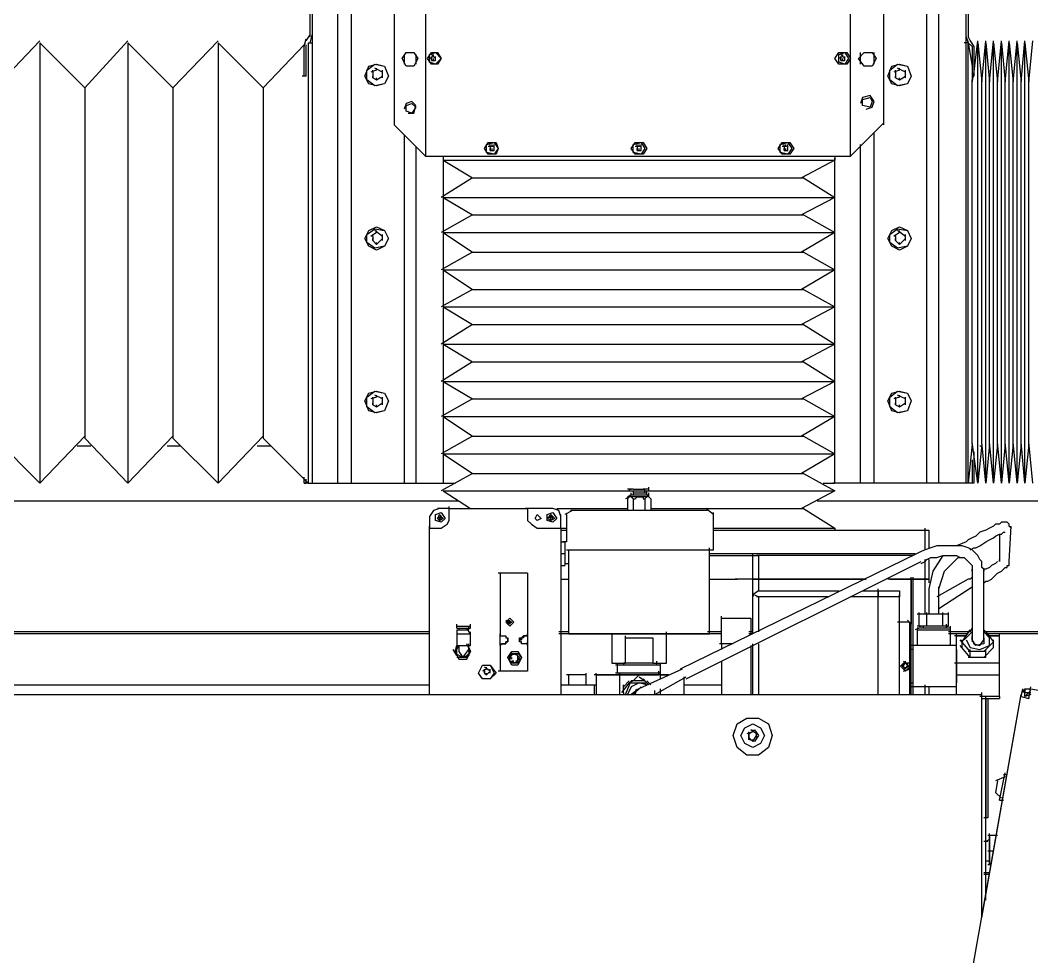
# Model space of a CAD drawing. Header units: inches. Extents: x 144 to 9879, y -166 to 6992.
# Drawn here: x 3476 to 4095, y 5432 to 6005 of the extents above; entities that cross this region are included whole.
import ezdxf

# ---------------------------------------------------------------- set-up
doc = ezdxf.new("R2010")
doc.units = ezdxf.units.IN
doc.header["$MEASUREMENT"] = 0

msp = doc.modelspace()

# ---------------------------------------------------------------- linework, layer by layer
at = {"color": 7}
for points in [[(3983.95, 5921.98), (3983.95, 6762.81)], [(3724.04, 6761.62), (3724.04, 5921.98)], [(3704.87, 6741.25), (3704.87, 5941.15)], [(4004.31, 5941.15), (4004.31, 6742.45)], [(4030.66, 5721.96), (4030.66, 6323.23)], [(4037.85, 5721.96), (4037.85, 6323.23)], [(4054.62, 5721.96), (4054.62, 6323.23)], [(3653.37, 5995.05), (3653.37, 6319.64)], [(3654.57, 6322.04), (3654.57, 5721.96)], [(3670.14, 6322.04), (3670.14, 5721.96)], [(3678.52, 6322.04), (3678.52, 5721.96)], [(4055.82, 6318.44), (4055.82, 5995.05)], [(3650.97, 5992.65), (3653.37, 5996.25)], [(3653.37, 5991.45), (3654.57, 5996.25)], [(4054.62, 5995.05), (4055.82, 5991.45)], [(4055.82, 5995.05), (4057.01, 5992.65)], [(3460.53, 5963.91), (3488.08, 5992.65)], [(3488.08, 5991.45), (3515.63, 5963.91)], [(3488.08, 5991.45), (3488.08, 5721.96)], [(3515.63, 5963.91), (3541.98, 5992.65)], [(3541.98, 5991.45), (3569.52, 5963.91)], [(3541.98, 5991.45), (3541.98, 5721.96)], [(3569.52, 5963.91), (3597.07, 5992.65)], [(3597.07, 5991.45), (3624.62, 5963.91)], [(3597.07, 5991.45), (3597.07, 5721.96)], [(3624.62, 5963.91), (3649.77, 5990.26)], [(3649.77, 5989.06), (3650.97, 5993.85)], [(3649.77, 5971.09), (3649.77, 5990.26)], [(3650.97, 5971.09), (3650.97, 5990.26)], [(3652.17, 5991.45), (3654.57, 5991.45)], [(3652.17, 5991.45), (3652.17, 5721.96)], [(4055.82, 5991.45), (4053.42, 5991.45)], [(4055.82, 5721.96), (4055.82, 5992.65)], [(4055.82, 5991.45), (4058.21, 5989.06)], [(4055.82, 5991.45), (4058.21, 5977.08)], [(4057.01, 5992.65), (4059.41, 5989.06)], [(4058.21, 5989.06), (4058.21, 5971.09)], [(4059.41, 5972.29), (4061.81, 5992.65)], [(4059.41, 5989.06), (4059.41, 5971.09)], [(4061.81, 5721.96), (4061.81, 5992.65)], [(4061.81, 5991.45), (4064.2, 5967.5)], [(4064.2, 5967.5), (4066.6, 5992.65)], [(4066.6, 5721.96), (4066.6, 5992.65)], [(4066.6, 5991.45), (4068.99, 5967.5)], [(4068.99, 5967.5), (4071.39, 5992.65)], [(4071.39, 5721.96), (4071.39, 5992.65)], [(4071.39, 5991.45), (4073.78, 5967.5)], [(4073.78, 5967.5), (4076.18, 5992.65)], [(4076.18, 5721.96), (4076.18, 5992.65)], [(4076.18, 5991.45), (4078.57, 5967.5)], [(4078.57, 5967.5), (4080.97, 5992.65)], [(4080.97, 5721.96), (4080.97, 5992.65)], [(4080.97, 5991.45), (4083.37, 5967.5)], [(4083.37, 5967.5), (4085.76, 5992.65)], [(4085.76, 5721.96), (4085.76, 5992.65)], [(4085.76, 5991.45), (4088.16, 5967.5)], [(4088.16, 5967.5), (4090.55, 5992.65)], [(4090.55, 5721.96), (4090.55, 5992.65)], [(4090.55, 5991.45), (4092.95, 5967.5)], [(4092.95, 5967.5), (4095.34, 5992.65)], [(3719.24, 5981.87), (3716.85, 5977.08), (3712.06, 5977.08), (3709.66, 5981.87), (3712.06, 5985.47), (3716.85, 5985.47), (3719.24, 5981.87)], [(3710.86, 5984.27), (3710.86, 5978.28)], [(3718.05, 5984.27), (3718.05, 5978.28)], [(3733.62, 5981.87), (3731.22, 5978.28), (3727.63, 5978.28), (3725.23, 5981.87), (3727.63, 5985.47), (3731.22, 5985.47), (3733.62, 5981.87)], [(3733.62, 5981.87), (3730.02, 5978.28), (3726.43, 5979.48), (3726.43, 5984.27), (3730.02, 5985.47), (3733.62, 5981.87)], [(3728.83, 5983.07), (3726.43, 5981.87)], [(3728.83, 5983.07), (3726.43, 5981.87)], [(3730.02, 5981.87), (3727.63, 5984.27)], [(3730.02, 5981.87), (3727.63, 5984.27)], [(3727.63, 5981.87), (3727.63, 5983.07)], [(3728.83, 5983.07), (3728.83, 5984.27)], [(3730.02, 5981.87), (3730.02, 5983.07)], [(3730.02, 5980.67), (3730.02, 5983.07)], [(3730.02, 5980.67), (3730.02, 5983.07)], [(3983.95, 5981.87), (3981.56, 5978.28), (3976.76, 5978.28), (3974.37, 5981.87), (3976.76, 5985.47), (3981.56, 5985.47), (3983.95, 5981.87)], [(3982.75, 5981.87), (3980.36, 5978.28), (3976.76, 5979.48), (3976.76, 5984.27), (3980.36, 5985.47), (3982.75, 5981.87)], [(3979.16, 5983.07), (3976.76, 5981.87)], [(3979.16, 5983.07), (3976.76, 5981.87)], [(3980.36, 5981.87), (3977.96, 5984.27)], [(3980.36, 5981.87), (3977.96, 5984.27)], [(3977.96, 5981.87), (3977.96, 5983.07)], [(3979.16, 5983.07), (3979.16, 5984.27)], [(3980.36, 5981.87), (3980.36, 5983.07)], [(3980.36, 5980.67), (3980.36, 5983.07)], [(3980.36, 5980.67), (3980.36, 5983.07)], [(3999.52, 5981.87), (3997.13, 5977.08), (3992.34, 5977.08), (3988.74, 5981.87), (3992.34, 5985.47), (3997.13, 5985.47), (3999.52, 5981.87)], [(3989.94, 5978.28), (3989.94, 5985.47)], [(3998.32, 5978.28), (3998.32, 5985.47)], [(3701.28, 5971.09), (3698.88, 5966.3), (3694.09, 5965.1), (3689.3, 5966.3), (3686.91, 5971.09), (3689.3, 5977.08), (3694.09, 5978.28), (3698.88, 5977.08), (3701.28, 5971.09)], [(3701.28, 5971.09), (3698.88, 5966.3), (3692.89, 5965.1), (3688.1, 5968.7), (3688.1, 5974.69), (3692.89, 5978.28), (3698.88, 5977.08), (3701.28, 5971.09)], [(3727.63, 5980.67), (3727.63, 5981.87)], [(3727.63, 5981.87), (3727.63, 5980.67)], [(3727.63, 5981.87), (3727.63, 5980.67)], [(3727.63, 5980.67), (3728.83, 5980.67)], [(3727.63, 5980.67), (3728.83, 5980.67)], [(3728.83, 5980.67), (3728.83, 5981.87)], [(3728.83, 5980.67), (3730.02, 5980.67)], [(3728.83, 5980.67), (3730.02, 5980.67)], [(3730.02, 5980.67), (3730.02, 5981.87)], [(3977.96, 5980.67), (3977.96, 5981.87)], [(3977.96, 5981.87), (3977.96, 5980.67)], [(3977.96, 5981.87), (3977.96, 5980.67)], [(3977.96, 5980.67), (3979.16, 5980.67)], [(3977.96, 5980.67), (3979.16, 5980.67)], [(3979.16, 5980.67), (3979.16, 5981.87)], [(3979.16, 5980.67), (3980.36, 5980.67)], [(3979.16, 5980.67), (3980.36, 5980.67)], [(3980.36, 5980.67), (3980.36, 5981.87)], [(4021.08, 5971.09), (4018.69, 5966.3), (4013.89, 5965.1), (4009.1, 5966.3), (4006.71, 5971.09), (4009.1, 5977.08), (4013.89, 5978.28), (4018.69, 5977.08), (4021.08, 5971.09)], [(4021.08, 5971.09), (4018.69, 5966.3), (4012.7, 5965.1), (4007.91, 5968.7), (4007.91, 5974.69), (4012.7, 5978.28), (4018.69, 5977.08), (4021.08, 5971.09)], [(3650.97, 5971.09), (3648.58, 5971.09)], [(3694.09, 5974.69), (3690.5, 5973.49)], [(3694.09, 5974.69), (3690.5, 5973.49)], [(3691.7, 5973.49), (3691.7, 5974.69)], [(3691.7, 5973.49), (3691.7, 5969.89)], [(3691.7, 5973.49), (3691.7, 5969.89)], [(3691.7, 5969.89), (3691.7, 5971.09)], [(3697.69, 5973.49), (3692.89, 5975.88)], [(3697.69, 5973.49), (3692.89, 5975.88)], [(3694.09, 5974.69), (3694.09, 5975.88)], [(3694.09, 5968.7), (3697.69, 5971.09)], [(3694.09, 5968.7), (3697.69, 5971.09)], [(3697.69, 5973.49), (3697.69, 5974.69)], [(3697.69, 5969.89), (3697.69, 5974.69)], [(3697.69, 5969.89), (3697.69, 5974.69)], [(3697.69, 5969.89), (3697.69, 5971.09)], [(4013.89, 5974.69), (4010.3, 5973.49)], [(4013.89, 5974.69), (4010.3, 5973.49)], [(4011.5, 5973.49), (4011.5, 5974.69)], [(4011.5, 5973.49), (4011.5, 5969.89)], [(4011.5, 5973.49), (4011.5, 5969.89)], [(4011.5, 5969.89), (4011.5, 5971.09)], [(4017.49, 5973.49), (4012.7, 5975.88)], [(4017.49, 5973.49), (4012.7, 5975.88)], [(4013.89, 5974.69), (4013.89, 5975.88)], [(4013.89, 5968.7), (4017.49, 5971.09)], [(4013.89, 5968.7), (4017.49, 5971.09)], [(4017.49, 5973.49), (4017.49, 5974.69)], [(4017.49, 5969.89), (4017.49, 5974.69)], [(4017.49, 5969.89), (4017.49, 5974.69)], [(4017.49, 5969.89), (4017.49, 5971.09)], [(4058.21, 5967.5), (4059.41, 5972.29)], [(4058.21, 5971.09), (4059.41, 5971.09)], [(4058.21, 5971.09), (4058.21, 5967.5)], [(3515.63, 5963.91), (3515.63, 5749.51)], [(3569.52, 5963.91), (3569.52, 5749.51)], [(3624.62, 5963.91), (3624.62, 5749.51)], [(3691.7, 5969.89), (3694.09, 5968.7)], [(3691.7, 5969.89), (3694.09, 5968.7)], [(3694.09, 5968.7), (3694.09, 5969.89)], [(4011.5, 5969.89), (4013.89, 5968.7)], [(4011.5, 5969.89), (4013.89, 5968.7)], [(4013.89, 5968.7), (4013.89, 5969.89)], [(4058.21, 5745.91), (4058.21, 5968.7)], [(4064.2, 5745.91), (4064.2, 5968.7)], [(4068.99, 5745.91), (4068.99, 5968.7)], [(4073.78, 5745.91), (4073.78, 5968.7)], [(4078.57, 5745.91), (4078.57, 5968.7)], [(4083.37, 5745.91), (4083.37, 5968.7)], [(4088.16, 5745.91), (4088.16, 5968.7)], [(4092.95, 5745.91), (4092.95, 5968.7)], [(3993.53, 5950.73), (3997.13, 5951.93), (3998.32, 5955.52), (3995.93, 5959.11), (3991.14, 5957.92), (3989.94, 5954.32)], [(3997.13, 5955.52), (3995.93, 5951.93), (3991.14, 5953.13), (3991.14, 5956.72), (3995.93, 5957.92), (3997.13, 5955.52)], [(3713.26, 5948.33), (3716.85, 5948.33), (3718.05, 5953.13), (3715.65, 5955.52), (3712.06, 5954.32), (3710.86, 5950.73)], [(3718.05, 5951.93), (3715.65, 5948.33), (3712.06, 5949.53), (3712.06, 5953.13), (3715.65, 5954.32), (3718.05, 5951.93)], [(3704.87, 5941.15), (3724.04, 5921.98)], [(3983.95, 5921.98), (4004.31, 5942.35)], [(3710.86, 5935.16), (3710.86, 5721.96)], [(3998.32, 5721.96), (3998.32, 5936.36)], [(3718.05, 5927.97), (3718.05, 5721.96)], [(3768.35, 5926.77), (3767.16, 5923.18), (3762.36, 5923.18), (3759.97, 5926.77), (3762.36, 5930.37), (3767.16, 5930.37), (3768.35, 5926.77)], [(3768.35, 5926.77), (3765.96, 5923.18), (3761.17, 5924.38), (3761.17, 5929.17), (3765.96, 5930.37), (3768.35, 5926.77)], [(3764.76, 5927.97), (3762.36, 5927.97)], [(3764.76, 5927.97), (3762.36, 5927.97)], [(3763.56, 5927.97), (3763.56, 5929.17)], [(3763.56, 5927.97), (3763.56, 5925.58)], [(3765.96, 5927.97), (3763.56, 5927.97)], [(3763.56, 5927.97), (3763.56, 5925.58)], [(3765.96, 5927.97), (3763.56, 5927.97)], [(3763.56, 5925.58), (3763.56, 5926.77)], [(3764.76, 5927.97), (3764.76, 5929.17)], [(3764.76, 5925.58), (3764.76, 5926.77)], [(3765.96, 5927.97), (3765.96, 5929.17)], [(3765.96, 5925.58), (3765.96, 5929.17)], [(3765.96, 5925.58), (3765.96, 5929.17)], [(3765.96, 5925.58), (3765.96, 5926.77)], [(3859.38, 5926.77), (3856.99, 5923.18), (3852.2, 5923.18), (3849.8, 5926.77), (3852.2, 5930.37), (3856.99, 5930.37), (3859.38, 5926.77)], [(3858.19, 5926.77), (3855.79, 5923.18), (3851, 5924.38), (3851, 5929.17), (3855.79, 5930.37), (3858.19, 5926.77)], [(3854.59, 5927.97), (3852.2, 5927.97)], [(3854.59, 5927.97), (3852.2, 5927.97)], [(3853.39, 5927.97), (3853.39, 5929.17)], [(3853.39, 5927.97), (3853.39, 5925.58)], [(3855.79, 5927.97), (3853.39, 5927.97)], [(3853.39, 5927.97), (3853.39, 5925.58)], [(3855.79, 5927.97), (3853.39, 5927.97)], [(3853.39, 5925.58), (3853.39, 5926.77)], [(3854.59, 5927.97), (3854.59, 5929.17)], [(3854.59, 5925.58), (3854.59, 5926.77)], [(3855.79, 5927.97), (3855.79, 5929.17)], [(3855.79, 5925.58), (3855.79, 5929.17)], [(3855.79, 5925.58), (3855.79, 5929.17)], [(3855.79, 5925.58), (3855.79, 5926.77)], [(3949.22, 5926.77), (3946.82, 5923.18), (3942.03, 5923.18), (3939.63, 5926.77), (3942.03, 5930.37), (3946.82, 5930.37), (3949.22, 5926.77)], [(3948.02, 5926.77), (3945.62, 5923.18), (3940.83, 5924.38), (3940.83, 5929.17), (3945.62, 5930.37), (3948.02, 5926.77)], [(3944.42, 5927.97), (3942.03, 5927.97)], [(3944.42, 5927.97), (3942.03, 5927.97)], [(3943.23, 5927.97), (3943.23, 5929.17)], [(3943.23, 5927.97), (3943.23, 5925.58)], [(3945.62, 5927.97), (3943.23, 5927.97)], [(3943.23, 5927.97), (3943.23, 5925.58)], [(3945.62, 5927.97), (3943.23, 5927.97)], [(3943.23, 5925.58), (3943.23, 5926.77)], [(3944.42, 5927.97), (3944.42, 5929.17)], [(3944.42, 5925.58), (3944.42, 5926.77)], [(3945.62, 5927.97), (3945.62, 5929.17)], [(3945.62, 5925.58), (3945.62, 5929.17)], [(3945.62, 5925.58), (3945.62, 5929.17)], [(3945.62, 5925.58), (3945.62, 5926.77)], [(3989.94, 5721.96), (3989.94, 5929.17)], [(3724.04, 5921.98), (3983.95, 5921.98)], [(3734.82, 5921.98), (3734.82, 5919.59)], [(3763.56, 5925.58), (3764.76, 5925.58)], [(3763.56, 5925.58), (3764.76, 5925.58)], [(3764.76, 5925.58), (3765.96, 5925.58)], [(3764.76, 5925.58), (3765.96, 5925.58)], [(3853.39, 5925.58), (3854.59, 5925.58)], [(3853.39, 5925.58), (3854.59, 5925.58)], [(3854.59, 5925.58), (3855.79, 5925.58)], [(3854.59, 5925.58), (3855.79, 5925.58)], [(3943.23, 5925.58), (3944.42, 5925.58)], [(3943.23, 5925.58), (3944.42, 5925.58)], [(3944.42, 5925.58), (3945.62, 5925.58)], [(3944.42, 5925.58), (3945.62, 5925.58)], [(3974.37, 5921.98), (3974.37, 5919.59)], [(3974.37, 5721.96), (3974.37, 5920.79)], [(3734.82, 5919.59), (3974.37, 5919.59)], [(3734.82, 5919.59), (3752.78, 5908.81)], [(3734.82, 5919.59), (3734.82, 5721.96)], [(3974.37, 5919.59), (3954.01, 5908.81)], [(3752.78, 5908.81), (3733.62, 5896.83)], [(3752.78, 5908.81), (3955.2, 5908.81)], [(3955.2, 5908.81), (3974.37, 5896.83)], [(3734.82, 5896.83), (3974.37, 5896.83)], [(3734.82, 5896.83), (3752.78, 5886.05)], [(3974.37, 5896.83), (3954.01, 5886.05)], [(3752.78, 5886.05), (3733.62, 5875.27)], [(3752.78, 5886.05), (3955.2, 5886.05)], [(3955.2, 5886.05), (3974.37, 5875.27)], [(3701.28, 5871.68), (3698.88, 5866.89), (3694.09, 5864.49), (3689.3, 5866.89), (3686.91, 5871.68), (3689.3, 5876.47), (3694.09, 5878.86), (3698.88, 5876.47), (3701.28, 5871.68)], [(3701.28, 5871.68), (3698.88, 5866.89), (3692.89, 5865.69), (3688.1, 5869.28), (3688.1, 5874.07), (3692.89, 5877.67), (3698.88, 5876.47), (3701.28, 5871.68)], [(4021.08, 5871.68), (4018.69, 5866.89), (4013.89, 5864.49), (4009.1, 5866.89), (4006.71, 5871.68), (4009.1, 5876.47), (4013.89, 5878.86), (4018.69, 5876.47), (4021.08, 5871.68)], [(4021.08, 5871.68), (4018.69, 5866.89), (4012.7, 5865.69), (4007.91, 5869.28), (4007.91, 5874.07), (4012.7, 5877.67), (4018.69, 5876.47), (4021.08, 5871.68)], [(3694.09, 5875.27), (3690.5, 5872.88)], [(3694.09, 5875.27), (3690.5, 5872.88)], [(3691.7, 5872.88), (3691.7, 5874.07)], [(3691.7, 5872.88), (3691.7, 5870.48)], [(3691.7, 5872.88), (3691.7, 5870.48)], [(3691.7, 5870.48), (3691.7, 5871.68)], [(3697.69, 5872.88), (3692.89, 5876.47)], [(3697.69, 5872.88), (3692.89, 5876.47)], [(3694.09, 5875.27), (3694.09, 5876.47)], [(3694.09, 5868.08), (3697.69, 5871.68)], [(3694.09, 5868.08), (3697.69, 5871.68)], [(3697.69, 5872.88), (3697.69, 5874.07)], [(3697.69, 5870.48), (3697.69, 5874.07)], [(3697.69, 5870.48), (3697.69, 5874.07)], [(3697.69, 5870.48), (3697.69, 5871.68)], [(3734.82, 5875.27), (3974.37, 5875.27)], [(3734.82, 5875.27), (3752.78, 5863.29)], [(3974.37, 5875.27), (3954.01, 5863.29)], [(4013.89, 5875.27), (4010.3, 5872.88)], [(4013.89, 5875.27), (4010.3, 5872.88)], [(4011.5, 5872.88), (4011.5, 5874.07)], [(4011.5, 5872.88), (4011.5, 5870.48)], [(4011.5, 5872.88), (4011.5, 5870.48)], [(4011.5, 5870.48), (4011.5, 5871.68)], [(4017.49, 5872.88), (4012.7, 5876.47)], [(4017.49, 5872.88), (4012.7, 5876.47)], [(4013.89, 5875.27), (4013.89, 5876.47)], [(4013.89, 5868.08), (4017.49, 5871.68)], [(4013.89, 5868.08), (4017.49, 5871.68)], [(4017.49, 5872.88), (4017.49, 5874.07)], [(4017.49, 5870.48), (4017.49, 5874.07)], [(4017.49, 5870.48), (4017.49, 5874.07)], [(4017.49, 5870.48), (4017.49, 5871.68)], [(3691.7, 5870.48), (3694.09, 5868.08)], [(3691.7, 5870.48), (3694.09, 5868.08)], [(3694.09, 5868.08), (3694.09, 5869.28)], [(4011.5, 5870.48), (4013.89, 5868.08)], [(4011.5, 5870.48), (4013.89, 5868.08)], [(4013.89, 5868.08), (4013.89, 5869.28)], [(3752.78, 5863.29), (3733.62, 5852.51)], [(3752.78, 5863.29), (3955.2, 5863.29)], [(3955.2, 5863.29), (3974.37, 5852.51)], [(3734.82, 5852.51), (3974.37, 5852.51)], [(3734.82, 5852.51), (3752.78, 5840.54)], [(3974.37, 5852.51), (3954.01, 5840.54)], [(3752.78, 5840.54), (3733.62, 5829.76)], [(3752.78, 5840.54), (3955.2, 5840.54)], [(3955.2, 5840.54), (3974.37, 5829.76)], [(3734.82, 5829.76), (3974.37, 5829.76)], [(3734.82, 5829.76), (3752.78, 5818.98)], [(3974.37, 5829.76), (3954.01, 5818.98)], [(3752.78, 5818.98), (3733.62, 5807)], [(3752.78, 5818.98), (3955.2, 5818.98)], [(3955.2, 5818.98), (3974.37, 5807)], [(3734.82, 5807), (3974.37, 5807)], [(3734.82, 5807), (3752.78, 5796.22)], [(3974.37, 5807), (3954.01, 5796.22)], [(3752.78, 5796.22), (3733.62, 5784.24)], [(3752.78, 5796.22), (3955.2, 5796.22)], [(3955.2, 5796.22), (3974.37, 5784.24)], [(3701.28, 5772.26), (3698.88, 5766.27), (3694.09, 5765.08), (3689.3, 5766.27), (3686.91, 5772.26), (3689.3, 5777.05), (3694.09, 5778.25), (3698.88, 5777.05), (3701.28, 5772.26)], [(3701.28, 5772.26), (3698.88, 5766.27), (3692.89, 5765.08), (3688.1, 5768.67), (3688.1, 5774.66), (3692.89, 5778.25), (3698.88, 5777.05), (3701.28, 5772.26)], [(3734.82, 5784.24), (3974.37, 5784.24)], [(3734.82, 5784.24), (3752.78, 5773.46)], [(3974.37, 5784.24), (3954.01, 5773.46)], [(4021.08, 5772.26), (4018.69, 5766.27), (4013.89, 5765.08), (4009.1, 5766.27), (4006.71, 5772.26), (4009.1, 5777.05), (4013.89, 5778.25), (4018.69, 5777.05), (4021.08, 5772.26)], [(4021.08, 5772.26), (4018.69, 5766.27), (4012.7, 5765.08), (4007.91, 5768.67), (4007.91, 5774.66), (4012.7, 5778.25), (4018.69, 5777.05), (4021.08, 5772.26)], [(3694.09, 5774.66), (3690.5, 5773.46)], [(3694.09, 5774.66), (3690.5, 5773.46)], [(3691.7, 5773.46), (3691.7, 5774.66)], [(3691.7, 5773.46), (3691.7, 5769.87)], [(3691.7, 5773.46), (3691.7, 5769.87)], [(3697.69, 5773.46), (3692.89, 5775.86)], [(3697.69, 5773.46), (3692.89, 5775.86)], [(3694.09, 5774.66), (3694.09, 5775.86)], [(3697.69, 5773.46), (3697.69, 5774.66)], [(3697.69, 5769.87), (3697.69, 5774.66)], [(3697.69, 5769.87), (3697.69, 5774.66)], [(3752.78, 5773.46), (3733.62, 5762.68)], [(3752.78, 5773.46), (3955.2, 5773.46)], [(3955.2, 5773.46), (3974.37, 5762.68)], [(4013.89, 5774.66), (4010.3, 5773.46)], [(4013.89, 5774.66), (4010.3, 5773.46)], [(4011.5, 5773.46), (4011.5, 5774.66)], [(4011.5, 5773.46), (4011.5, 5769.87)], [(4011.5, 5773.46), (4011.5, 5769.87)], [(4017.49, 5773.46), (4012.7, 5775.86)], [(4017.49, 5773.46), (4012.7, 5775.86)], [(4013.89, 5774.66), (4013.89, 5775.86)], [(4017.49, 5773.46), (4017.49, 5774.66)], [(4017.49, 5769.87), (4017.49, 5774.66)], [(4017.49, 5769.87), (4017.49, 5774.66)], [(3691.7, 5769.87), (3691.7, 5771.07)], [(3691.7, 5769.87), (3694.09, 5768.67)], [(3691.7, 5769.87), (3694.09, 5768.67)], [(3694.09, 5768.67), (3697.69, 5771.07)], [(3694.09, 5768.67), (3697.69, 5771.07)], [(3694.09, 5768.67), (3694.09, 5769.87)], [(3697.69, 5769.87), (3697.69, 5771.07)], [(4011.5, 5769.87), (4011.5, 5771.07)], [(4011.5, 5769.87), (4013.89, 5768.67)], [(4011.5, 5769.87), (4013.89, 5768.67)], [(4013.89, 5768.67), (4017.49, 5771.07)], [(4013.89, 5768.67), (4017.49, 5771.07)], [(4013.89, 5768.67), (4013.89, 5769.87)], [(4017.49, 5769.87), (4017.49, 5771.07)], [(3734.82, 5762.68), (3974.37, 5762.68)], [(3734.82, 5762.68), (3752.78, 5750.7)], [(3974.37, 5762.68), (3954.01, 5750.7)], [(3460.53, 5749.51), (3488.08, 5721.96)], [(3488.08, 5721.96), (3515.63, 5750.7)], [(3515.63, 5749.51), (3541.98, 5721.96)], [(3541.98, 5721.96), (3569.52, 5750.7)], [(3569.52, 5749.51), (3597.07, 5721.96)], [(3597.07, 5721.96), (3624.62, 5750.7)], [(3624.62, 5749.51), (3652.17, 5721.96)], [(3752.78, 5750.7), (3733.62, 5739.92)], [(3752.78, 5750.7), (3955.2, 5750.7)], [(3955.2, 5750.7), (3974.37, 5739.92)], [(3510.83, 5744.71), (3519.22, 5744.71)], [(3565.93, 5744.71), (3574.32, 5744.71)], [(3621.03, 5744.71), (3629.41, 5744.71)], [(4058.21, 5745.91), (4055.82, 5721.96)], [(4061.81, 5721.96), (4058.21, 5747.11)], [(4059.41, 5741.12), (4059.41, 5721.96)], [(4064.2, 5745.91), (4061.81, 5721.96)], [(4063, 5744.71), (4064.2, 5744.71)], [(4066.6, 5721.96), (4064.2, 5747.11)], [(4068.99, 5745.91), (4066.6, 5721.96)], [(4071.39, 5721.96), (4068.99, 5747.11)], [(4068.99, 5744.71), (4068.99, 5745.91)], [(4073.78, 5745.91), (4071.39, 5721.96)], [(4076.18, 5721.96), (4073.78, 5747.11)], [(4073.78, 5744.71), (4073.78, 5745.91)], [(4078.57, 5745.91), (4076.18, 5721.96)], [(4080.97, 5721.96), (4078.57, 5747.11)], [(4078.57, 5744.71), (4078.57, 5745.91)], [(4083.37, 5745.91), (4080.97, 5721.96)], [(4085.76, 5721.96), (4083.37, 5747.11)], [(4083.37, 5744.71), (4083.37, 5745.91)], [(4088.16, 5745.91), (4085.76, 5721.96)], [(4090.55, 5721.96), (4088.16, 5747.11)], [(4088.16, 5744.71), (4088.16, 5745.91)], [(4092.95, 5745.91), (4090.55, 5721.96)], [(4095.34, 5721.96), (4092.95, 5747.11)], [(4092.95, 5744.71), (4092.95, 5745.91)], [(3734.82, 5739.92), (3974.37, 5739.92)], [(3734.82, 5739.92), (3752.78, 5727.95)], [(3974.37, 5739.92), (3954.01, 5727.95)], [(4058.21, 5736.33), (4058.21, 5721.96)], [(3649.77, 5721.96), (3649.77, 5725.55)], [(3650.97, 5721.96), (3650.97, 5724.35)], [(3752.78, 5727.95), (3733.62, 5717.17)], [(3752.78, 5727.95), (3955.2, 5727.95)], [(3955.2, 5727.95), (3974.37, 5717.17)], [(3652.17, 5721.96), (3649.77, 5721.96)], [(3649.77, 5721.96), (3650.97, 5721.96)], [(3652.17, 5721.96), (3654.57, 5721.96)], [(3654.57, 5721.96), (3658.16, 5721.96)], [(3658.16, 5721.96), (3668.94, 5721.96)], [(3668.94, 5721.96), (3670.14, 5721.96)], [(3670.14, 5721.96), (3672.53, 5721.96)], [(3672.53, 5721.96), (3676.13, 5721.96)], [(3676.13, 5721.96), (3678.52, 5721.96)], [(3678.52, 5721.96), (3679.72, 5721.96)], [(3679.72, 5721.96), (3708.47, 5721.96)], [(3708.47, 5721.96), (3710.86, 5721.96)], [(3710.86, 5721.96), (3712.06, 5721.96)], [(3712.06, 5721.96), (3716.85, 5721.96)], [(3716.85, 5721.96), (3718.05, 5721.96)], [(3718.05, 5721.96), (3720.44, 5721.96)], [(3720.44, 5721.96), (3730.02, 5721.96)], [(3730.02, 5721.96), (3734.82, 5721.96)], [(3734.82, 5721.96), (3742, 5721.96)], [(3734.82, 5717.17), (3848.6, 5717.17)], [(3734.82, 5717.17), (3751.58, 5706.39)], [(3851, 5718.36), (3847.41, 5718.36)], [(3848.6, 5718.36), (3848.6, 5717.17)], [(3848.6, 5718.36), (3849.8, 5718.36)], [(3848.6, 5717.17), (3860.58, 5717.17)], [(3851, 5718.36), (3858.19, 5718.36)], [(3851, 5717.17), (3851, 5715.97)], [(3860.58, 5718.36), (3856.99, 5718.36)], [(3858.19, 5715.97), (3858.19, 5718.36)], [(3859.38, 5714.77), (3859.38, 5717.17)], [(3860.58, 5717.17), (3860.58, 5719.56)], [(3860.58, 5718.36), (3860.58, 5719.56)], [(3860.58, 5717.17), (3974.37, 5717.17)], [(3974.37, 5717.17), (3954.01, 5706.39)], [(3967.18, 5721.96), (3974.37, 5721.96)], [(3977.96, 5721.96), (3973.17, 5721.96)], [(3988.74, 5721.96), (3976.76, 5721.96)], [(3989.94, 5721.96), (3987.54, 5721.96)], [(3992.34, 5721.96), (3988.74, 5721.96)], [(3997.13, 5721.96), (3991.14, 5721.96)], [(3998.32, 5721.96), (3995.93, 5721.96)], [(3999.52, 5721.96), (3997.13, 5721.96)], [(4028.27, 5721.96), (3998.32, 5721.96)], [(4030.66, 5721.96), (4027.07, 5721.96)], [(4031.86, 5721.96), (4029.47, 5721.96)], [(4036.65, 5721.96), (4030.66, 5721.96)], [(4037.85, 5721.96), (4035.45, 5721.96)], [(4040.25, 5721.96), (4036.65, 5721.96)], [(4049.83, 5721.96), (4039.05, 5721.96)], [(4054.62, 5721.96), (4048.63, 5721.96)], [(4055.82, 5721.96), (4053.42, 5721.96)], [(4058.21, 5721.96), (4054.62, 5721.96)], [(4059.41, 5721.96), (4057.01, 5721.96)], [(2354.99, 5711.18), (3744.4, 5711.18)], [(3848.6, 5713.57), (3846.21, 5712.38)], [(3847.41, 5712.38), (3849.8, 5714.77)], [(3849.8, 5714.77), (3847.41, 5713.57)], [(3849.8, 5713.57), (3847.41, 5713.57)], [(3847.41, 5712.38), (3847.41, 5705.19)], [(3854.59, 5713.57), (3848.6, 5713.57)], [(3849.8, 5714.77), (3849.8, 5715.97)], [(3849.8, 5714.77), (3860.58, 5714.77)], [(3849.8, 5713.57), (3851, 5712.38)], [(3851, 5715.97), (3859.38, 5715.97)], [(3851, 5715.97), (3851, 5714.77)], [(3851, 5712.38), (3852.2, 5712.38), (3853.39, 5713.57), (3854.59, 5713.57)], [(3851, 5712.38), (3851, 5705.19)], [(3860.58, 5713.57), (3853.39, 5713.57)], [(3854.59, 5713.57), (3856.99, 5713.57), (3856.99, 5712.38), (3858.19, 5712.38)], [(3858.19, 5712.38), (3860.58, 5714.77)], [(3858.19, 5712.38), (3858.19, 5705.19)], [(3861.78, 5712.38), (3859.38, 5714.77)], [(3860.58, 5713.57), (3860.58, 5715.97)], [(3860.58, 5714.77), (3860.58, 5715.97)], [(3860.58, 5713.57), (3860.58, 5714.77)], [(3860.58, 5713.57), (3861.78, 5712.38)], [(3861.78, 5712.38), (3861.78, 5705.19)], [(3963.59, 5711.18), (4302.56, 5711.18)], [(3732.42, 5706.39), (3728.83, 5705.19), (3726.43, 5701.6)], [(3736.01, 5700.4), (3733.62, 5698), (3730.02, 5699.2), (3730.02, 5702.79), (3733.62, 5703.99), (3736.01, 5700.4)], [(3738.41, 5706.39), (3731.22, 5706.39)], [(3738.41, 5699.2), (3738.41, 5707.58)], [(3738.41, 5706.39), (3786.32, 5706.39)], [(3801.89, 5706.39), (3785.12, 5706.39)], [(3786.32, 5706.39), (3786.32, 5699.2)], [(3804.29, 5700.4), (3801.89, 5698), (3798.3, 5699.2), (3798.3, 5702.79), (3801.89, 5703.99), (3804.29, 5700.4)], [(3806.68, 5701.6), (3805.48, 5705.19), (3801.89, 5706.39)], [(3804.29, 5706.39), (3847.41, 5706.39)], [(3813.87, 5705.19), (3809.08, 5702.79)], [(3896.51, 5705.19), (3812.67, 5705.19)], [(3861.78, 5706.39), (3955.2, 5706.39)], [(3900.11, 5702.79), (3895.32, 5706.39)], [(3900.11, 5681.23), (3900.11, 5703.99)], [(3955.2, 5706.39), (3974.37, 5694.41)], [(3726.43, 5701.6), (3726.43, 5694.41)], [(3734.82, 5700.4), (3732.42, 5699.2), (3731.22, 5700.4), (3732.42, 5702.79), (3734.82, 5700.4)], [(3732.42, 5699.2), (3734.82, 5700.4), (3732.42, 5702.79), (3731.22, 5700.4)], [(3733.62, 5700.4), (3732.42, 5699.2), (3732.42, 5701.6), (3733.62, 5700.4)], [(3733.62, 5694.41), (3737.21, 5696.8), (3738.41, 5699.2)], [(3786.32, 5699.2), (3788.72, 5696.8), (3792.31, 5694.41)], [(3794.7, 5700.4), (3792.31, 5699.2), (3791.11, 5700.4), (3792.31, 5702.79), (3794.7, 5700.4)], [(3803.09, 5700.4), (3800.69, 5699.2), (3798.3, 5700.4), (3800.69, 5702.79), (3803.09, 5700.4)], [(3800.69, 5699.2), (3801.89, 5700.4), (3800.69, 5702.79), (3799.5, 5700.4)], [(3801.89, 5700.4), (3800.69, 5699.2), (3800.69, 5701.6), (3801.89, 5700.4)], [(3806.68, 5694.41), (3806.68, 5702.79)], [(3810.27, 5702.79), (3810.27, 5686.02)], [(4082.17, 5694.41), (4080.97, 5695.61), (4080.97, 5696.8), (4079.77, 5698), (4076.18, 5698), (4074.98, 5696.8), (4072.59, 5696.8), (4071.39, 5695.61), (4068.99, 5694.41), (4066.6, 5693.21), (4063, 5692.01), (4060.61, 5689.62), (4058.21, 5688.42), (4055.82, 5687.22), (4054.62, 5686.02)], [(3726.43, 5592.6), (3726.43, 5695.61)], [(3726.43, 5694.41), (3733.62, 5694.41)], [(3792.31, 5694.41), (3806.68, 5694.41)], [(3806.68, 5694.41), (3810.27, 5694.41)], [(3806.68, 5694.41), (3806.68, 5592.6)], [(3806.68, 5693.21), (3810.27, 5693.21)], [(3806.68, 5693.21), (3810.27, 5693.21)], [(3900.11, 5694.41), (3974.37, 5694.41)], [(3900.11, 5693.21), (3974.37, 5693.21)], [(3900.11, 5693.21), (4029.47, 5693.21)], [(3974.37, 5694.41), (3974.37, 5693.21)], [(4029.47, 5681.23), (4029.47, 5694.41)], [(4029.47, 5693.21), (4031.86, 5693.21)], [(4031.86, 5693.21), (4031.86, 5682.43)], [(4057.01, 5681.23), (4059.41, 5682.43), (4060.61, 5682.43), (4063, 5683.63), (4066.6, 5686.02), (4068.99, 5687.22), (4071.39, 5688.42), (4072.59, 5689.62), (4074.98, 5690.82), (4076.18, 5690.82), (4077.38, 5692.01), (4078.57, 5692.01)], [(4080.97, 5674.05), (4082.17, 5695.61)], [(3806.68, 5686.02), (3809.08, 5686.02)], [(3810.27, 5686.02), (3807.88, 5686.02)], [(3809.08, 5686.02), (3809.08, 5678.84)], [(4054.62, 5686.02), (4048.63, 5683.63)], [(4074.98, 5690.82), (4074.98, 5674.05)], [(3810.27, 5681.23), (3900.11, 5681.23)], [(3811.47, 5681.23), (3811.47, 5672.85)], [(3897.71, 5629.73), (3897.71, 5682.43)], [(4065.4, 5668.06), (4065.4, 5669.26), (4064.2, 5670.45), (4064.2, 5674.05), (4063, 5675.24), (4061.81, 5677.64), (4059.41, 5680.04), (4058.21, 5681.23), (4055.82, 5682.43), (4052.22, 5683.63), (4036.65, 5683.63), (4033.06, 5682.43), (4029.47, 5681.23), (4027.07, 5680.04), (4024.67, 5678.84)], [(3806.68, 5678.84), (3809.08, 5678.84)], [(3809.08, 5678.84), (3809.08, 5671.65)], [(4024.67, 5678.84), (3879.75, 5608.17)], [(3883.34, 5602.18), (4027.07, 5674.05)], [(3897.71, 5678.84), (4023.48, 5678.84)], [(3897.71, 5678.84), (4023.48, 5678.84)], [(3897.71, 5677.64), (3914.48, 5677.64)], [(3897.71, 5677.64), (3914.48, 5677.64)], [(3914.48, 5677.64), (3924.06, 5677.64)], [(3924.06, 5663.27), (3924.06, 5678.84)], [(3924.06, 5677.64), (3927.66, 5677.64)], [(4022.28, 5677.64), (3926.46, 5677.64)], [(3927.66, 5677.64), (3927.66, 5663.27)], [(4027.07, 5672.85), (4029.47, 5674.05), (4030.66, 5675.24), (4033.06, 5676.44), (4036.65, 5676.44), (4040.25, 5677.64), (4048.63, 5677.64), (4051.03, 5676.44), (4053.42, 5676.44), (4054.62, 5675.24), (4055.82, 5674.05), (4057.01, 5672.85), (4058.21, 5671.65), (4058.21, 5668.06)], [(4029.47, 5663.27), (4029.47, 5675.24)], [(4040.25, 5677.64), (4034.26, 5668.06), (4031.86, 5657.28)], [(4031.86, 5675.24), (4031.86, 5663.27)], [(4037.85, 5657.28), (4041.44, 5668.06), (4049.83, 5676.44)], [(4049.83, 5676.44), (4051.03, 5676.44)], [(4073.78, 5674.05), (4073.78, 5674.05), (4072.59, 5672.85), (4070.19, 5671.65), (4068.99, 5670.45), (4066.6, 5669.26), (4065.4, 5669.26), (4065.4, 5668.06)], [(4065.4, 5660.87), (4066.6, 5662.07), (4067.79, 5662.07), (4070.19, 5663.27), (4072.59, 5665.66), (4073.78, 5666.86), (4076.18, 5668.06), (4077.38, 5669.26), (4078.57, 5670.45), (4079.77, 5670.45), (4079.77, 5671.65), (4080.97, 5671.65), (4080.97, 5674.05)], [(4074.98, 5674.05), (4074.98, 5675.24)], [(3786.32, 5666.86), (3768.35, 5666.86)], [(3769.55, 5666.86), (3769.55, 5628.53)], [(3786.32, 5666.86), (3786.32, 5628.53)], [(3806.68, 5671.65), (3809.08, 5671.65)], [(3809.08, 5672.85), (3811.47, 5672.85)], [(3811.47, 5672.85), (3811.47, 5629.73)], [(4058.21, 5668.06), (4058.21, 5669.26)], [(4058.21, 5668.06), (4058.21, 5624.94)], [(4065.4, 5624.94), (4065.4, 5669.26)], [(3806.68, 5663.27), (3811.47, 5663.27)], [(3897.71, 5663.27), (3914.48, 5663.27)], [(3924.06, 5663.27), (3913.28, 5663.27)], [(3927.66, 5663.27), (3922.86, 5663.27)], [(3924.06, 5652.49), (3924.06, 5664.46)], [(3924.06, 5663.27), (3927.66, 5663.27)], [(3993.53, 5663.27), (3926.46, 5663.27)], [(3927.66, 5663.27), (3927.66, 5656.08)], [(3927.66, 5663.27), (3993.53, 5663.27)], [(4021.08, 5663.27), (4006.71, 5663.27)], [(4007.91, 5663.27), (4029.47, 5663.27)], [(4022.28, 5663.27), (4019.88, 5663.27)], [(4021.08, 5635.72), (4021.08, 5664.46)], [(4029.47, 5663.27), (4021.08, 5663.27)], [(4021.08, 5663.27), (4021.08, 5635.72)], [(4022.28, 5622.54), (4022.28, 5664.46)], [(4022.28, 5622.54), (4022.28, 5664.46)], [(4031.86, 5663.27), (4028.27, 5663.27)], [(4029.47, 5641.71), (4029.47, 5664.46)], [(4029.47, 5663.27), (4031.86, 5663.27)], [(4031.86, 5663.27), (4031.86, 5660.87)], [(4055.82, 5663.27), (4036.65, 5652.49)], [(4058.21, 5664.46), (4057.01, 5663.27), (4055.82, 5663.27)], [(3927.66, 5656.08), (3924.06, 5653.68)], [(3924.06, 5652.49), (3925.26, 5654.88)], [(3927.66, 5656.08), (3976.76, 5656.08)], [(3991.14, 5656.08), (4000.72, 5656.08)], [(4000.72, 5656.08), (4000.72, 5657.28)], [(4000.72, 5652.49), (4000.72, 5657.28)], [(4000.72, 5652.49), (4000.72, 5657.28)], [(4000.72, 5656.08), (4000.72, 5652.49)], [(4000.72, 5656.08), (4000.72, 5652.49)], [(4000.72, 5656.08), (4013.89, 5656.08)], [(4013.89, 5656.08), (4013.89, 5652.49)], [(4031.86, 5657.28), (4031.86, 5641.71)], [(4037.85, 5641.71), (4037.85, 5658.48)], [(4037.85, 5645.3), (4058.21, 5658.48)], [(3924.06, 5629.73), (3924.06, 5653.68)], [(3925.26, 5653.68), (3927.66, 5652.49)], [(3970.78, 5652.49), (3926.46, 5652.49)], [(3927.66, 5652.49), (3927.66, 5630.93)], [(4000.72, 5652.49), (3983.95, 5652.49)], [(4013.89, 5652.49), (3999.52, 5652.49)], [(4000.72, 5592.6), (4000.72, 5653.68)], [(4000.72, 5592.6), (4000.72, 5653.68)], [(4000.72, 5652.49), (4000.72, 5653.68)], [(4000.72, 5592.6), (4000.72, 5653.68)], [(4000.72, 5592.6), (4000.72, 5653.68)], [(4013.89, 5592.6), (4013.89, 5653.68)], [(4025.87, 5634.52), (4025.87, 5642.9)], [(4030.66, 5634.52), (4030.66, 5642.9)], [(4040.25, 5634.52), (4040.25, 5642.9)], [(4043.84, 5634.52), (4043.84, 5642.9)], [(3777.94, 5636.92), (3775.54, 5634.52), (3773.14, 5636.92), (3775.54, 5639.31), (3777.94, 5636.92)], [(3775.54, 5635.72), (3773.14, 5638.11)], [(3775.54, 5636.92), (3773.14, 5636.92)], [(3774.34, 5636.92), (3774.34, 5638.11)], [(3776.74, 5636.92), (3774.34, 5635.72), (3774.34, 5638.11), (3776.74, 5636.92)], [(3776.74, 5636.92), (3774.34, 5635.72), (3774.34, 5638.11), (3776.74, 5636.92)], [(3774.34, 5636.92), (3775.54, 5636.92)], [(3774.34, 5636.92), (3775.54, 5635.72)], [(3775.54, 5635.72), (3775.54, 5636.92), (3774.34, 5636.92)], [(3775.54, 5636.92), (3775.54, 5638.11)], [(3775.54, 5636.92), (3775.54, 5638.11)], [(3775.54, 5636.92), (3775.54, 5638.11)], [(3775.54, 5636.92), (3775.54, 5638.11)], [(3775.54, 5636.92), (3775.54, 5638.11)], [(3775.54, 5635.72), (3775.54, 5638.11)], [(3775.54, 5636.92), (3775.54, 5638.11)], [(3775.54, 5636.92), (3775.54, 5638.11)], [(3775.54, 5635.72), (3775.54, 5636.92)], [(3775.54, 5635.72), (3775.54, 5636.92)], [(3775.54, 5635.72), (3775.54, 5636.92)], [(3775.54, 5636.92), (3775.54, 5635.72)], [(3775.54, 5635.72), (3775.54, 5636.92)], [(3904.9, 5623.74), (3904.9, 5640.51)], [(3904.9, 5639.31), (3922.86, 5639.31)], [(3922.86, 5639.31), (3922.86, 5629.73)], [(4019.88, 5636.92), (4012.7, 5636.92)], [(4021.08, 5635.72), (4018.69, 5638.11)], [(4019.88, 5636.92), (4019.88, 5592.6)], [(4021.08, 5592.6), (4021.08, 5636.92)], [(4030.66, 5641.71), (4024.67, 5641.71)], [(4027.07, 5641.71), (4024.67, 5641.71)], [(4042.64, 5641.71), (4025.87, 5641.71)], [(4040.25, 5641.71), (4030.66, 5641.71)], [(4043.84, 5641.71), (4039.05, 5641.71)], [(4043.84, 5641.71), (4041.44, 5641.71)], [(3726.43, 5629.73), (421.8, 5629.73)], [(3726.43, 5630.93), (2353.79, 5630.93)], [(3743.2, 5633.32), (3743.2, 5635.72)], [(3743.2, 5634.52), (3751.58, 5634.52)], [(3743.2, 5633.32), (3751.58, 5633.32)], [(3743.2, 5632.12), (3750.39, 5632.12)], [(3743.2, 5632.12), (3743.2, 5629.73)], [(3743.2, 5629.73), (3751.58, 5629.73)], [(3743.2, 5629.73), (3743.2, 5622.54)], [(3744.4, 5633.32), (3744.4, 5632.12)], [(3751.58, 5629.73), (3749.19, 5633.32)], [(3750.39, 5632.12), (3750.39, 5634.52)], [(3751.58, 5633.32), (3751.58, 5635.72)], [(3751.58, 5622.54), (3751.58, 5630.93)], [(3769.55, 5622.54), (3769.55, 5629.73)], [(3769.55, 5628.53), (3769.55, 5629.73)], [(3769.55, 5628.53), (3769.55, 5629.73)], [(3786.32, 5628.53), (3786.32, 5629.73)], [(3811.47, 5630.93), (3805.48, 5630.93)], [(3812.67, 5629.73), (3805.48, 5629.73)], [(3897.71, 5629.73), (3810.27, 5629.73)], [(3811.47, 5629.73), (3812.67, 5629.73)], [(3812.67, 5629.73), (3896.51, 5629.73)], [(3837.82, 5629.73), (3837.82, 5626.14)], [(3871.36, 5611.76), (3871.36, 5630.93)], [(3904.9, 5630.93), (3896.51, 5630.93)], [(3904.9, 5629.73), (3896.51, 5629.73)], [(3896.51, 5629.73), (3897.71, 5629.73)], [(3924.06, 5630.93), (3921.67, 5630.93)], [(3924.06, 5629.73), (3921.67, 5629.73)], [(4025.87, 5633.32), (4023.48, 5632.12)], [(4030.66, 5634.52), (4024.67, 5634.52)], [(4045.04, 5633.32), (4024.67, 5633.32)], [(4024.67, 5632.12), (4045.04, 5632.12)], [(4024.67, 5632.12), (4024.67, 5622.54)], [(4042.64, 5634.52), (4025.87, 5634.52)], [(4025.87, 5634.52), (4027.07, 5634.52)], [(4028.27, 5634.52), (4028.27, 5633.32)], [(4040.25, 5634.52), (4030.66, 5634.52)], [(4043.84, 5634.52), (4039.05, 5634.52)], [(4042.64, 5633.32), (4042.64, 5635.72)], [(4042.64, 5634.52), (4043.84, 5634.52)], [(4057.01, 5630.93), (4043.84, 5630.93)], [(4055.82, 5629.73), (4043.84, 5629.73)], [(4045.04, 5632.12), (4045.04, 5634.52)], [(4045.04, 5622.54), (4045.04, 5633.32)], [(4048.63, 5611.76), (4048.63, 5629.73)], [(4048.63, 5628.53), (4048.63, 5629.73)], [(4052.22, 5624.94), (4057.01, 5632.12)], [(4058.21, 5630.93), (4053.42, 5626.14)], [(4054.62, 5626.14), (4057.01, 5621.35), (4063, 5620.15), (4068.99, 5622.54), (4068.99, 5627.33), (4065.4, 5630.93)], [(4057.01, 5630.93), (4058.21, 5633.32)], [(4065.4, 5632.12), (4066.6, 5630.93)], [(4289.38, 5630.93), (4065.4, 5630.93)], [(4066.6, 5630.93), (4071.39, 5624.94)], [(4288.18, 5629.73), (4066.6, 5629.73)], [(4074.98, 5611.76), (4074.98, 5629.73)], [(4074.98, 5628.53), (4074.98, 5629.73)], [(3751.58, 5618.95), (3749.19, 5623.74)], [(3750.39, 5618.95), (3750.39, 5623.74)], [(3769.55, 5628.53), (3773.14, 5628.53), (3773.14, 5627.33), (3774.34, 5627.33), (3774.34, 5626.14)], [(3769.55, 5628.53), (3773.14, 5628.53), (3773.14, 5627.33), (3774.34, 5627.33), (3774.34, 5626.14)], [(3769.55, 5623.74), (3773.14, 5623.74), (3773.14, 5624.94), (3774.34, 5624.94), (3774.34, 5626.14)], [(3774.34, 5626.14), (3774.34, 5624.94), (3773.14, 5624.94), (3773.14, 5623.74), (3770.75, 5623.74), (3769.55, 5622.54)], [(3774.34, 5626.14), (3774.34, 5624.94), (3773.14, 5624.94), (3773.14, 5623.74), (3770.75, 5623.74), (3769.55, 5622.54)], [(3769.55, 5623.74), (3769.55, 5622.54)], [(3774.34, 5626.14), (3774.34, 5627.33)], [(3781.53, 5626.14), (3781.53, 5627.33), (3782.73, 5627.33), (3783.92, 5628.53), (3786.32, 5628.53)], [(3781.53, 5626.14), (3781.53, 5626.14), (3782.73, 5627.33), (3783.92, 5628.53), (3786.32, 5628.53)], [(3786.32, 5622.54), (3786.32, 5623.74), (3782.73, 5623.74), (3782.73, 5624.94), (3781.53, 5624.94), (3781.53, 5626.14)], [(3781.53, 5626.14), (3782.73, 5626.14)], [(3786.32, 5622.54), (3786.32, 5623.74), (3782.73, 5623.74), (3782.73, 5624.94), (3781.53, 5624.94), (3781.53, 5626.14)], [(3786.32, 5628.53), (3783.92, 5628.53), (3783.92, 5627.33), (3782.73, 5627.33), (3782.73, 5626.14)], [(3786.32, 5628.53), (3786.32, 5622.54)], [(3786.32, 5622.54), (3786.32, 5624.94)], [(3786.32, 5622.54), (3786.32, 5623.74)], [(3837.82, 5626.14), (3837.82, 5624.94)], [(3837.82, 5624.94), (3837.82, 5611.76)], [(3846.21, 5611.76), (3846.21, 5628.53)], [(3846.21, 5627.33), (3862.98, 5627.33)], [(3862.98, 5627.33), (3862.98, 5611.76)], [(3912.08, 5623.74), (3903.7, 5623.74)], [(3904.9, 5623.74), (3904.9, 5620.15)], [(3924.06, 5592.6), (3924.06, 5623.74)], [(3927.66, 5623.74), (3927.66, 5592.6)], [(4022.28, 5597.39), (4022.28, 5623.74)], [(4054.62, 5628.53), (4047.43, 5628.53)], [(4048.63, 5628.53), (4054.62, 5628.53)], [(4048.63, 5597.39), (4048.63, 5623.74)], [(4057.01, 5618.95), (4051.03, 5626.14)], [(4052.22, 5621.35), (4052.22, 5626.14)], [(4058.21, 5626.14), (4058.21, 5628.53)], [(4065.4, 5627.33), (4065.4, 5623.74), (4060.61, 5622.54), (4058.21, 5626.14)], [(4058.21, 5626.14), (4059.41, 5623.74), (4063, 5622.54), (4065.4, 5626.14)], [(4065.4, 5626.14), (4065.4, 5627.33)], [(4071.39, 5624.94), (4065.4, 5618.95)], [(4074.98, 5628.53), (4067.79, 5628.53)], [(4068.99, 5628.53), (4074.98, 5628.53)], [(4071.39, 5621.35), (4071.39, 5626.14)], [(3743.2, 5616.55), (3740.8, 5620.15)], [(3742, 5618.95), (3743.2, 5622.54)], [(3744.4, 5622.54), (3742, 5618.95), (3744.4, 5614.16), (3749.19, 5614.16), (3751.58, 5618.95)], [(3746.79, 5615.36), (3742, 5617.75)], [(3744.4, 5615.36), (3742, 5617.75)], [(3743.2, 5622.54), (3751.58, 5622.54)], [(3743.2, 5616.55), (3743.2, 5622.54)], [(3743.2, 5621.35), (3744.4, 5621.35)], [(3743.2, 5621.35), (3744.4, 5621.35)], [(3744.4, 5622.54), (3744.4, 5618.95)], [(3744.4, 5618.95), (3746.79, 5615.36)], [(3746.79, 5615.36), (3750.39, 5620.15)], [(3751.58, 5618.95), (3749.19, 5616.55)], [(3750.39, 5621.35), (3750.39, 5622.54)], [(3750.39, 5621.35), (3750.39, 5622.54)], [(3750.39, 5621.35), (3750.39, 5616.55)], [(3750.39, 5621.35), (3751.58, 5618.95)], [(3769.55, 5622.54), (3769.55, 5606.97)], [(3782.73, 5615.36), (3780.33, 5610.57), (3776.74, 5610.57), (3774.34, 5615.36), (3776.74, 5618.95), (3780.33, 5618.95), (3782.73, 5615.36)], [(3782.73, 5615.36), (3780.33, 5611.76), (3776.74, 5611.76), (3774.34, 5615.36), (3776.74, 5617.75), (3780.33, 5617.75), (3782.73, 5615.36)], [(3781.53, 5615.36), (3779.13, 5611.76), (3775.54, 5612.96), (3775.54, 5616.55), (3779.13, 5617.75), (3781.53, 5615.36)], [(3781.53, 5615.36), (3779.13, 5611.76), (3775.54, 5612.96), (3775.54, 5616.55), (3779.13, 5617.75), (3781.53, 5615.36)], [(3781.53, 5615.36), (3779.13, 5611.76), (3775.54, 5612.96), (3775.54, 5616.55), (3779.13, 5617.75), (3781.53, 5615.36)], [(3777.94, 5611.76), (3780.33, 5612.96), (3780.33, 5616.55), (3776.74, 5617.75), (3775.54, 5614.16)], [(3786.32, 5622.54), (3786.32, 5606.97)], [(3922.86, 5622.54), (3922.86, 5592.6)], [(4022.28, 5620.15), (4019.88, 5620.15)], [(4048.63, 5622.54), (4021.08, 5622.54)], [(4048.63, 5599.79), (4048.63, 5621.35)], [(4048.63, 5620.15), (4048.63, 5621.35)], [(4048.63, 5620.15), (4048.63, 5621.35)], [(4048.63, 5620.15), (4048.63, 5599.79)], [(4057.01, 5615.36), (4051.03, 5622.54)], [(4066.6, 5618.95), (4055.82, 5618.95)], [(4057.01, 5615.36), (4057.01, 5620.15)], [(4071.39, 5621.35), (4065.4, 5615.36)], [(4066.6, 5615.36), (4066.6, 5620.15)], [(3746.79, 5615.36), (3743.2, 5615.36)], [(3750.39, 5616.55), (3745.6, 5615.36)], [(3749.19, 5615.36), (3745.6, 5615.36)], [(3750.39, 5616.55), (3747.99, 5615.36)], [(3776.74, 5614.16), (3776.74, 5615.36)], [(3777.94, 5612.96), (3776.74, 5612.96), (3777.94, 5612.96)], [(3780.33, 5612.96), (3779.13, 5612.96), (3780.33, 5612.96)], [(3781.53, 5614.16), (3780.33, 5614.16), (3781.53, 5614.16)], [(3837.82, 5611.76), (3846.21, 5611.76)], [(3841.42, 5605.77), (3841.42, 5611.76)], [(3862.98, 5611.76), (3845.01, 5611.76)], [(3845.01, 5611.76), (3845.01, 5610.57)], [(3862.98, 5611.76), (3871.36, 5611.76)], [(3865.37, 5610.57), (3865.37, 5612.96)], [(3867.77, 5605.77), (3867.77, 5611.76)], [(3904.9, 5612.96), (3904.9, 5592.6)], [(4016.29, 5606.97), (4019.88, 5608.17), (4019.88, 5611.76), (4016.29, 5611.76), (4013.89, 5609.37)], [(4019.88, 5609.37), (4017.49, 5606.97), (4015.09, 5609.37), (4017.49, 5611.76), (4019.88, 5609.37)], [(4017.49, 5611.76), (4015.09, 5610.57)], [(4019.88, 5609.37), (4017.49, 5606.97), (4015.09, 5609.37), (4017.49, 5611.76), (4019.88, 5609.37)], [(4016.29, 5610.57), (4017.49, 5612.96)], [(4018.69, 5610.57), (4016.29, 5612.96)], [(4016.29, 5610.57), (4016.29, 5611.76)], [(4016.29, 5609.37), (4016.29, 5611.76)], [(4017.49, 5611.76), (4017.49, 5612.96)], [(4017.49, 5611.76), (4018.69, 5610.57)], [(4018.69, 5610.57), (4018.69, 5611.76)], [(4018.69, 5609.37), (4018.69, 5611.76)], [(4074.98, 5611.76), (4047.43, 5611.76)], [(4048.63, 5604.58), (4048.63, 5612.96)], [(4066.6, 5615.36), (4055.82, 5615.36)], [(4074.98, 5604.58), (4074.98, 5612.96)], [(3765.96, 5605.77), (3763.56, 5602.18), (3758.77, 5602.18), (3756.38, 5605.77), (3758.77, 5610.57), (3763.56, 5610.57), (3765.96, 5605.77)], [(3767.16, 5605.77), (3763.56, 5602.18), (3758.77, 5602.18), (3756.38, 5605.77), (3758.77, 5610.57), (3763.56, 5610.57), (3767.16, 5605.77)], [(3761.17, 5608.17), (3758.77, 5606.97)], [(3761.17, 5608.17), (3758.77, 5606.97)], [(3763.56, 5606.97), (3759.97, 5609.37)], [(3763.56, 5606.97), (3759.97, 5609.37)], [(3759.97, 5606.97), (3759.97, 5608.17)], [(3759.97, 5605.77), (3759.97, 5606.97)], [(3759.97, 5606.97), (3759.97, 5605.77)], [(3759.97, 5606.97), (3759.97, 5605.77)], [(3759.97, 5605.77), (3761.17, 5604.58)], [(3759.97, 5605.77), (3761.17, 5604.58)], [(3761.17, 5608.17), (3761.17, 5609.37)], [(3761.17, 5604.58), (3763.56, 5606.97)], [(3761.17, 5604.58), (3763.56, 5606.97)], [(3761.17, 5604.58), (3761.17, 5605.77)], [(3763.56, 5606.97), (3763.56, 5608.17)], [(3763.56, 5605.77), (3763.56, 5608.17)], [(3763.56, 5605.77), (3763.56, 5608.17)], [(3763.56, 5605.77), (3763.56, 5606.97)], [(3786.32, 5606.97), (3768.35, 5606.97)], [(3822.25, 5598.59), (3822.25, 5605.77)], [(3828.24, 5604.58), (3828.24, 5605.77)], [(3867.77, 5610.57), (3840.22, 5610.57)], [(3867.77, 5605.77), (3840.22, 5605.77)], [(3842.61, 5604.58), (3842.61, 5605.77)], [(3842.61, 5605.77), (3842.61, 5604.58)], [(3880.94, 5608.17), (3852.2, 5594.99)], [(3866.57, 5604.58), (3866.57, 5606.97)], [(3867.77, 5602.18), (3867.77, 5605.77)], [(4017.49, 5608.17), (4015.09, 5610.57)], [(4016.29, 5609.37), (4016.29, 5610.57)], [(4016.29, 5610.57), (4016.29, 5609.37)], [(4018.69, 5609.37), (4016.29, 5608.17)], [(4016.29, 5609.37), (4017.49, 5608.17)], [(4017.49, 5608.17), (4018.69, 5610.57)], [(4017.49, 5608.17), (4017.49, 5609.37)], [(4018.69, 5609.37), (4018.69, 5610.57)], [(4018.69, 5610.57), (4018.69, 5609.37)], [(4048.63, 5592.6), (4048.63, 5605.77)], [(4074.98, 5591.4), (4074.98, 5605.77)], [(3812.67, 5604.58), (3810.27, 5604.58)], [(3821.05, 5604.58), (3811.47, 5604.58)], [(3811.47, 5604.58), (3811.47, 5598.59)], [(3822.25, 5604.58), (3819.86, 5604.58)], [(3842.61, 5604.58), (3827.04, 5604.58)], [(3828.24, 5604.58), (3842.61, 5604.58)], [(3828.24, 5604.58), (3828.24, 5592.6)], [(3867.77, 5604.58), (3841.42, 5604.58)], [(3842.61, 5604.58), (3842.61, 5592.6)], [(3842.61, 5604.58), (3866.57, 5604.58)], [(3848.6, 5599.79), (3843.81, 5593.8)], [(3845.01, 5597.39), (3848.6, 5600.98)], [(3846.21, 5592.6), (3849.8, 5600.98)], [(3859.38, 5598.59), (3854.59, 5599.79), (3849.8, 5597.39), (3847.41, 5592.6)], [(3851, 5600.98), (3848.6, 5599.79)], [(3851, 5600.98), (3848.6, 5599.79)], [(3858.19, 5600.98), (3849.8, 5600.98)], [(3849.8, 5599.79), (3859.38, 5599.79)], [(3851, 5600.98), (3854.59, 5604.58)], [(3854.59, 5603.38), (3858.19, 5600.98)], [(3859.38, 5599.79), (3856.99, 5602.18)], [(3859.38, 5599.79), (3856.99, 5602.18)], [(3861.78, 5598.59), (3859.38, 5600.98)], [(3859.38, 5599.79), (3860.58, 5598.59)], [(3864.17, 5592.6), (3883.34, 5603.38)], [(3872.56, 5604.58), (3865.37, 5604.58)], [(3867.77, 5604.58), (3865.37, 5604.58)], [(3867.77, 5604.58), (3872.56, 5604.58)], [(3882.14, 5592.6), (3882.14, 5603.38)], [(4021.08, 5599.79), (4022.28, 5599.79)], [(4048.63, 5604.58), (4074.98, 5604.58)], [(4048.63, 5599.79), (4048.63, 5600.98)], [(4048.63, 5599.79), (4048.63, 5600.98)], [(4048.63, 5598.59), (4048.63, 5599.79)], [(2354.99, 5592.6), (4064.2, 5592.6)], [(2357.39, 5598.59), (3726.43, 5598.59)], [(3806.68, 5598.59), (3827.04, 5598.59)], [(3806.68, 5598.59), (3806.68, 5592.6)], [(3827.04, 5598.59), (3828.24, 5598.59)], [(3827.04, 5598.59), (3827.04, 5592.6)], [(3845.01, 5593.8), (3845.01, 5598.59)], [(3845.01, 5593.8), (3845.01, 5592.6)], [(3845.01, 5593.8), (3845.01, 5592.6)], [(3854.59, 5596.19), (3849.8, 5592.6)], [(3851, 5592.6), (3855.79, 5597.39)], [(3852.2, 5592.6), (3853.39, 5596.19)], [(3864.17, 5592.6), (3864.17, 5594.99)], [(3864.17, 5592.6), (3864.17, 5594.99)], [(3867.77, 5592.6), (3867.77, 5596.19)], [(3882.14, 5598.59), (3904.9, 5598.59)], [(4007.91, 5138.65), (4088.16, 5592.6)], [(4048.63, 5597.39), (4021.08, 5597.39)], [(4022.28, 5592.6), (4022.28, 5598.59)], [(4022.28, 5592.6), (4022.28, 5598.59)], [(4029.47, 5592.6), (4029.47, 5598.59)], [(4031.86, 5597.39), (4031.86, 5592.6)], [(4064.2, 5590.2), (4064.2, 5593.8)], [(4064.2, 5456.05), (4088.16, 5592.6)], [(4088.16, 5591.4), (4089.35, 5596.19)], [(4088.16, 5591.4), (4088.16, 5592.6)], [(4089.35, 5593.8), (4090.55, 5596.19)], [(4089.35, 5594.99), (4090.55, 5593.8)], [(4090.55, 5596.19), (4090.55, 5593.8)], [(4090.55, 5596.19), (4094.14, 5596.19)], [(4090.55, 5591.4), (4094.14, 5594.99)], [(4090.55, 5591.4), (4090.55, 5594.99)], [(4090.55, 5593.8), (4094.14, 5593.8)], [(4094.14, 5592.6), (4090.55, 5591.4)], [(4092.95, 5590.2), (4094.14, 5597.39)], [(4094.14, 5596.19), (4314.53, 5556.67)], [(4074.98, 5591.4), (4063, 5591.4)], [(4064.2, 5456.05), (4064.2, 5591.4)], [(4064.2, 5590.2), (4074.98, 5590.2)], [(4066.6, 5466.83), (4066.6, 5591.4)], [(4066.6, 5590.2), (4066.6, 5517.14)], [(4067.79, 5590.2), (4067.79, 5517.14)], [(4074.98, 5591.4), (4074.98, 5590.2)], [(4088.16, 5591.4), (4092.95, 5590.2)], [(4092.95, 5591.4), (4092.95, 5590.2)], [(3936.04, 5567.45), (3933.64, 5560.26), (3927.66, 5555.47), (3920.47, 5555.47), (3914.48, 5560.26), (3912.08, 5567.45), (3914.48, 5574.63), (3920.47, 5578.23), (3927.66, 5578.23), (3933.64, 5574.63), (3936.04, 5567.45)], [(3931.25, 5567.45), (3928.85, 5562.65), (3924.06, 5560.26), (3919.27, 5562.65), (3916.88, 5567.45), (3919.27, 5572.24), (3924.06, 5574.63), (3928.85, 5572.24), (3931.25, 5567.45)], [(3924.06, 5569.84), (3920.47, 5568.64)], [(3924.06, 5569.84), (3920.47, 5568.64)], [(3927.66, 5567.45), (3925.26, 5563.85), (3921.67, 5565.05), (3921.67, 5568.64), (3925.26, 5571.04), (3927.66, 5567.45)], [(3921.67, 5568.64), (3921.67, 5569.84)], [(3921.67, 5568.64), (3921.67, 5566.25)], [(3921.67, 5568.64), (3921.67, 5566.25)], [(3926.46, 5568.64), (3922.86, 5571.04)], [(3926.46, 5568.64), (3922.86, 5571.04)], [(3924.06, 5569.84), (3924.06, 5571.04)], [(3926.46, 5568.64), (3926.46, 5569.84)], [(3926.46, 5566.25), (3926.46, 5569.84)], [(3926.46, 5566.25), (3926.46, 5569.84)], [(3921.67, 5566.25), (3921.67, 5567.45)], [(3921.67, 5566.25), (3924.06, 5563.85)], [(3921.67, 5566.25), (3924.06, 5563.85)], [(3924.06, 5563.85), (3926.46, 5567.45)], [(3924.06, 5563.85), (3926.46, 5567.45)], [(3924.06, 5563.85), (3924.06, 5565.05)], [(3926.46, 5566.25), (3926.46, 5567.45)], [(4074.98, 5527.92), (4078.57, 5544.69)], [(4079.77, 5543.49), (4077.38, 5543.49)], [(4078.57, 5542.29), (4072.59, 5539.9)], [(4073.78, 5539.9), (4072.59, 5532.71)], [(4072.59, 5532.71), (4076.18, 5529.12)], [(4074.98, 5527.92), (4077.38, 5527.92)], [(4067.79, 5517.14), (4065.4, 5517.14)], [(4073.78, 5506.36), (4067.79, 5506.36)], [(4068.99, 5488.39), (4068.99, 5507.56)], [(4068.99, 5506.36), (4068.99, 5507.56)], [(4068.99, 5506.36), (4068.99, 5501.57)], [(4067.79, 5502.77), (4065.4, 5502.77)], [(4068.99, 5503.96), (4066.6, 5502.77)], [(4068.99, 5501.57), (4068.99, 5496.78)], [(4071.39, 5496.78), (4067.79, 5496.78)], [(4068.99, 5496.78), (4068.99, 5493.18)], [(4066.6, 5490.79), (4067.79, 5490.79)], [(4067.79, 5490.79), (4068.99, 5490.79)], [(4070.19, 5488.39), (4067.79, 5488.39)], [(4068.99, 5493.18), (4068.99, 5488.39)], [(4068.99, 5488.39), (4068.99, 5489.59)], [(4068.99, 5483.6), (4065.4, 5483.6)], [(4068.99, 5482.4), (4065.4, 5482.4)], [(4066.6, 5471.62), (4066.6, 5472.82)], [(4066.6, 5471.62), (4066.6, 5472.82)]]:
    msp.add_lwpolyline(points, dxfattribs=at)

doc.saveas('drawing.dxf')
